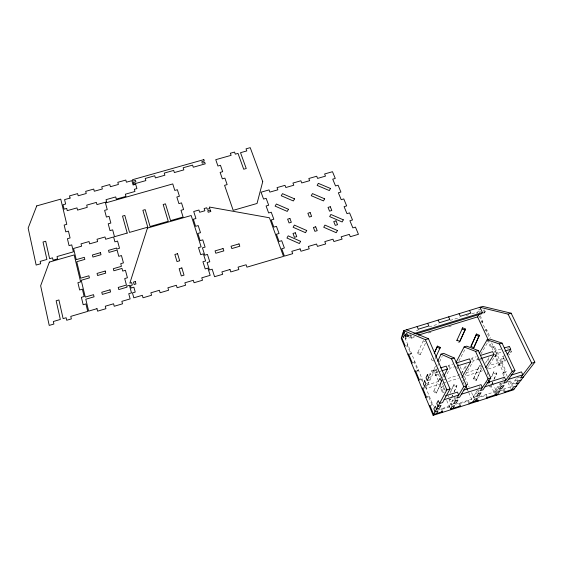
<?xml version="1.0" encoding="UTF-8"?>
<svg xmlns="http://www.w3.org/2000/svg" width="563" height="563" viewBox="0 0 563 563"><rect width="100%" height="100%" fill="white"/><g stroke="black" fill="none" stroke-linecap="round" stroke-linejoin="round"><path stroke-width="0.42" stroke-dasharray="2.81 2.11" d="M405.979 337.624L405.494 339.074L414.551 336.287M405.128 336.21L410.279 334.619L409.906 335.71L411.011 338.342L414.945 337.131M408.808 354.697L410.92 354.043L407.457 345.745L407.83 344.683L405.022 345.548M411.011 338.342L411.391 337.258L410.279 334.619M418.288 329.221L417.88 330.347L414.635 331.347M410.92 354.043L411.3 353.001L408.485 353.874M417.387 353.381L417.788 352.339L420.582 353.62L420.167 354.662L417.387 353.381L423.7 339.834L423.285 340.911L425.361 341.861M415.804 371.545L417.929 370.883L414.403 362.424L414.804 361.411L411.975 362.283M417.929 370.883L418.337 369.891L415.494 370.778M489.099 386.422L490.549 387.091L491.386 385.134M491.942 383.832L492.78 381.883M493.885 379.293L496.77 373.135L493.871 371.812L491.548 376.675M492.597 382.889L490.549 387.091M494.201 379.138L496.77 373.135M488.571 384.135L489.423 382.171M491.823 376.57L493.871 371.812M422.461 381.777L421.483 379.427L421.905 378.456L419.055 379.349M482.343 366.562L479.599 365.31L473.356 379.166L476.235 380.497L481.576 368.265M476.235 380.497L481.724 368.329M434.01 361.038L431.202 359.743L431.652 358.722M473.356 379.166L479.599 365.31M449.112 399.054L450.555 399.737L451.435 397.76M452.019 396.443L452.61 395.127M454.067 391.848L456.931 385.676L454.06 384.339L450.027 393.129M452.8 394.952L450.555 399.737M454.179 391.862L456.931 385.676M448.261 397.063L448.852 395.747M449.95 393.516L454.06 384.339M441.54 379.715L439.407 378.723L439.893 377.752L433.489 391.714L436.346 393.051L441.955 380.694M436.346 393.051L442.11 380.475M429.33 376.07L431.814 370.623L439.802 368.132M422.644 387.998L425.515 387.098L425.072 388.048L422.215 388.949M435.199 375.479L435.671 374.501L438.155 373.719L437.683 374.705L435.199 375.479L433.257 370.911L435.466 366.126M434.833 359.229L435.762 357.245M431.202 359.743L431.786 358.483M437.852 372.037L433.053 373.536L426.092 388.498L447.691 381.714M433.257 370.911L435.734 370.137L436.452 368.61M437.88 365.556L439.309 362.502M439.668 361.742L442.173 356.393M420.167 354.662L425.741 342.67M425.832 397.661L428.696 396.753L429.154 395.831L426.268 396.739M433.489 391.714L433.953 390.771L436.825 392.122M440.456 377.689L438.612 381.411L433.721 369.919L436.198 369.138L441.103 380.63M459.823 341.459L459.281 342.529L457.881 341.903M442.609 377.646L443.363 376.154M448.028 366.886L448.817 365.317L453.771 363.768M441.659 380.504L439.794 384.198L443.06 391.876L442.56 392.812L440.583 388.153L441.075 387.203L443.574 386.415L443.081 387.365L440.583 388.153M476.791 313.521L477.572 311.979M444.946 378.223L450.076 368.216L456.692 366.147M479.542 312.676L480.338 311.135M484.609 312.845L485.236 311.67L484.412 309.91L483.793 311.093L484.609 312.845L483.216 313.274M458.852 361.052L465.144 349.137M482.294 322.648L482.899 321.522L479.824 314.914M461.181 373.705L466.213 364.683M486.066 330.77L486.685 329.665L490.514 337.891M471.245 359.511L472.068 358.054L476.178 356.773M479.127 359.138L473.363 360.932L464.461 376.45L469.197 387.189M462.723 381.186L463.286 380.222L465.777 379.434M449.19 406.282L453.623 398.653M480.83 354.19L488.381 341.291M451.716 405.487L452.518 404.121M454.967 399.962L456.642 397.119M467.248 385.036L467.818 384.072L465.32 384.86M487.108 339.834L490.943 348.124L491.583 347.061L494.377 346.189L498.276 354.57L497.608 355.612L494.814 356.485L498.719 364.93L501.527 364.043L502.21 363.029L506.186 371.566L505.49 372.565L502.668 373.452L504.117 376.577M460.105 406.789L458.88 403.945L459.436 403.038L460.668 405.888M494.377 346.189L493.73 347.251L490.943 348.124M485.405 363.325L488.951 357.575M494.279 352.318L495.208 350.833L501.042 349.011M486.96 368.821L496.538 353.691L501.549 352.128M494.814 356.485L495.475 355.443L498.276 354.57M458.88 403.945L467.818 401.116L468.395 400.202L469.641 403.045M487.868 372.488L487.227 373.48L488.965 377.316M479.057 387.675L479.838 386.464M474.13 398.386L475.96 395.585L473.42 396.394L474.363 398.541M477.825 392.735L479.732 389.821M505.032 355.612L502.886 356.28L498.762 362.544L488.698 365.704M507.615 349.095L508.495 347.751M498.719 364.93L499.395 363.909L502.21 363.029M506.63 358.793L504.934 361.305L502.083 362.199L500.803 359.447L503.646 358.554L504.49 357.287M510.768 350.263L511.436 351.671L509.226 354.95L508.565 353.55M502.668 373.452L503.357 372.46L506.186 371.566M501.408 382.967L500.12 383.375L493.927 392.108L477.34 397.365M502.71 379.729L503.589 378.491M516.313 378.716L510.092 386.992L495.18 391.714L494.511 392.65L495.144 394.058M499.311 387.288L500.57 385.542L498.016 386.345L499.325 389.216M500.993 384.944L502.696 382.566M506.651 382.059L509.487 381.158L510.198 380.187L513.146 386.521M500.148 390.87L503.371 389.842L504.068 388.899L505.363 391.714M429.935 405.557L432.827 404.642L432.356 405.543L428.696 396.753M455.34 397.534L454.038 397.942L454.665 399.413M477.783 390.44L479.078 390.025M519.705 377.189L516.771 378.118L518.122 380.996M454.32 400.166L452.385 400.779L453.63 403.692M477.185 392.939L475.256 393.544L476.537 396.436M517.404 380.215L514.498 381.13L515.166 382.558M452.047 403.157L450.773 403.558L451.385 405.001M515.152 383.178L512.274 384.093L512.935 385.507M437.634 409.948L450.456 405.888L449.928 406.782L440.956 409.625L441.455 408.738L442.659 411.602M455.58 404.262L471.611 399.181L477.135 390.645L478.107 392.826M476.727 398.287L485.63 395.465L486.27 394.536L487.537 397.365M442.56 392.812L444.228 392.284M428.893 374.233L430.385 373.769L431.603 376.654L428.619 377.59M438.647 371.791L441.047 371.038M418.64 380.314L421.483 379.427M509.965 352.135L511.436 351.671M466.27 366.464L465.003 366.865L466.248 369.687M488.846 359.405L487.579 359.799L488.86 362.6M427.233 380.63L430.181 379.701L429.583 378.273M426.599 383.382L428.795 382.692L427.599 379.856M426.606 385.176L442.546 380.18M443.391 379.912L460.168 374.648M466.044 372.812L481.147 368.075M424.537 386.535L427.43 385.627L426.838 384.219M448.521 381.454L458.493 378.322M461.97 377.231L482.582 370.757M488.402 368.934L500.028 365.281L504.181 359.06L502.886 356.28M411.588 363.304L414.403 362.424M484.609 330.312L486.685 329.665M480.851 309.003L478.761 309.636L479.979 312.254M405.24 334.239L407.38 333.585M429.196 326.871L438.88 323.894M450.147 320.431L459.781 317.469M466.192 315.505L469.394 314.52M471.794 313.781L480.584 311.079M483.012 310.34L484.412 309.91M405.578 335.133L407.711 334.478L408.091 333.359L408.844 335.161L408.464 336.273L407.338 333.585L406.965 334.696L405.846 332.029M406.704 335.815L410.518 334.647M483.131 312.317L485.236 311.67M406.76 336.681L411.476 335.224M405.62 337.146L411.799 335.245M428.295 333.022L431.427 332.057M448.634 326.758L451.758 325.794M480.14 322.374L482.899 321.522M406.064 346.175L407.457 345.745M478.986 366.323L481.133 367.301M493.209 372.812L496.102 374.128M473.947 378.195L476.84 379.525M453.525 385.296L456.396 386.626M503.646 358.554L504.934 361.305M479.233 316.061L489.184 337.483M491.626 342.74L507.305 376.471M509.487 381.158L512.048 386.682M495.208 350.833L496.538 353.691M488.086 339.51L492.998 350.109M494.764 353.923L505.173 376.38M508.044 382.558L510.747 388.393M503.371 389.842L504.019 391.25M500.12 383.375L500.788 384.825M496.925 391.391L495.947 389.258L498.48 388.456L496.432 391.32L493.835 385.62M492.428 382.523L493.484 384.846M480.183 357.977L481.203 360.229M495.18 391.714L496.137 393.833M490.64 384.86L495.208 394.93M477.389 357.991L478.409 360.243M472.068 358.054L473.363 360.932M463.243 373.691L460.21 366.823L457.74 367.597L457.198 368.596L456.206 366.33M471.604 392.65L474.004 398.104M457.67 363.29L458.338 364.803M467.381 389.54L468.409 391.883M468.747 392.657L472.864 402.024M463.06 381.96L464.081 384.276M467.818 401.116L469.049 403.945M448.817 365.317L450.076 368.216M442.307 373.966L443.222 376.098M442.293 383.41L445.572 391.081M448.915 398.928L451.596 405.205M435.734 370.137L437.683 374.705M443.081 387.365L445.066 392.024M446.733 400.511L450.407 409.146M431.814 370.623L433.053 373.536M404.945 337.751L422.89 380.813M425.515 387.098L433.454 406.148"/><path stroke-width="0.84" d="M404.663 346.604L405.022 345.548L401.602 337.293M408.112 354.915L408.485 353.874L411.975 362.283L411.588 363.304M415.1 371.77L415.494 370.778L419.055 379.349L418.64 380.314M437.036 347.181L437.5 346.125L440.301 347.399L439.83 348.455L437.036 347.181L434.713 352.192M473.504 348.208L479.373 335.295L476.544 334.028L470.957 346.301M479.373 335.295L473.814 347.772L470.978 346.491L476.544 334.028M422.215 388.949L422.644 387.998L426.268 396.739L425.832 397.661M459.851 341.291L465.446 329.074L462.645 327.821L462.103 328.933L464.897 330.178M465.446 329.074L459.823 341.459L457.008 340.193M456.762 340.643L462.645 327.821M437.683 361.333L440.998 354.148L443.609 353.339L454.292 358.019L466.488 385.739L459.633 397.175L456.994 398.006L463.743 386.605L466.488 385.739M435.924 356.865L440.301 347.399M434.214 353.212L437.5 346.125M443.918 376.028L447.451 369.039L446.192 366.14L440.604 367.885M429.478 406.458L429.935 405.557L433.63 414.467L442.659 411.602L442.159 412.482L441.561 411.053M418.492 335.076L477.593 316.885L478.782 314.583M456.016 362.502L464.123 346.963L466.72 346.161L478.247 350.552L490.774 378.083L482.991 389.786L480.366 390.616L488.051 378.941L490.774 378.083M511.141 313.204L482.765 306.406L403.741 330.657L401.25 338.37L433.158 415.339L513.519 389.842L534.85 362.206L511.141 313.204L508.108 314.14L479.972 307.264L482.428 312.528L481.815 313.711L415.966 333.965M433.158 415.339L446.888 389.906L450.055 388.906L428.478 338.715L406.592 329.784M436.536 413.545L437.993 410.884L435.058 411.813L433.855 408.914L435.298 406.183L436.522 409.111L439.485 408.168L441.005 405.402L438.014 406.345L436.775 403.397L438.281 400.553L439.534 403.53L442.56 402.573L450.055 388.906M461.97 377.231L470.752 361.756L469.465 358.87L456.248 362.994M479.24 353.451L487.136 339.813L489.719 339.01L502.069 343.127L514.934 370.468L506.221 382.439L503.618 383.269L512.224 371.327L514.934 370.468M451.674 408.745L451.139 409.632L450.534 408.203M452.941 408.344L454.559 405.634L452.005 406.444L450.407 409.146L460.668 405.888L460.105 406.789M485.792 367.498L493.934 354.507L492.611 351.643L480.288 355.492M469.049 403.945L469.641 403.045L478.599 400.202L477.98 401.116L477.354 399.702M472.864 402.024L474.679 399.258L477.227 398.449L475.383 401.222M507.193 354.549L510.732 349.257L509.381 346.407L504.378 347.969M495.208 394.93L497.249 392.101L499.775 391.299L497.713 394.135L487.537 397.365L486.889 398.287L486.263 396.88M496.46 394.536L495.785 395.465L495.144 394.058M511.394 389.8L513.597 386.922L516.475 386.007M534.85 362.206L531.739 363.184L520.458 377.942L523.428 376.999M521.064 380.067L518.122 380.996L515.835 383.987L518.748 383.065M514.251 388.892L505.363 391.714L504.659 392.65L504.019 391.25M445.298 395.923L457.438 392.094L458.732 395.078L444.144 399.688M463.44 390.194L481.013 384.649L482.343 387.618L461.393 394.234M486.988 382.77L504.462 377.252L505.827 380.194L484.989 386.781M511.084 375.162L521.458 371.89L522.844 374.824L508.466 379.363M441.849 370.785L447.451 369.039M457.522 365.887L470.752 361.756M481.597 358.364L493.934 354.507M504.884 351.08L510.732 349.257M440.998 354.148L451.589 358.863L454.292 358.019M464.123 346.963L475.559 351.389L478.247 350.552M487.136 339.813L499.395 343.965L502.069 343.127M413.861 333.613L482.428 312.528M403.382 331.783L404.121 333.563L404.487 332.444L403.741 330.657L425.389 339.665L428.478 338.715M475.96 335.126L478.768 336.385M508.108 314.14L531.739 363.184M499.395 343.965L512.224 371.327M477.593 316.885L487.734 338.75M469.556 310.459L470.774 313.098L460.323 316.307L459.126 313.661M475.559 351.389L488.051 378.941M488.529 380.208L489.585 382.53M448.669 316.87L449.851 319.524L439.358 322.747L438.183 320.087M466.009 386.422L467.381 389.54M451.589 358.863L463.743 386.605M427.676 323.31L428.83 325.977L418.288 329.221L417.148 326.54M425.389 339.665L446.888 389.906M403.017 332.895L404.135 335.569L403.411 337.765L402.306 335.112M262.738 181.617L257.038 203.475L233.188 210.344L224.574 185.333L227.142 184.601L224.897 178.119L222.343 178.844L220.126 172.405L222.674 171.68L220.464 165.297L217.93 166.015L215.749 159.674L231.104 155.346L230.358 153.256L234.553 152.073L235.299 154.163L238.008 153.403L243.709 169.238L246.242 168.52L240.521 152.693L246.798 150.919L246.038 148.836L250.218 147.661L262.738 181.617M147.443 228.078L129.849 283.14L131.665 282.612L132.326 285.04L130.503 285.575L131.158 288.01L133.895 287.207L135.219 292.098L132.474 292.901L133.797 297.827L142.348 295.308L143.023 297.778L151.574 295.258L150.884 292.795L159.399 290.29L160.103 292.746L168.618 290.234L167.901 287.784L176.388 285.286L177.113 287.735L185.6 285.23L184.861 282.795L193.32 280.304L194.066 282.739L202.518 280.247L201.758 277.819L210.182 275.342L207.895 268.129L205.199 268.917L202.933 261.753L205.622 260.972L203.37 253.871L200.695 254.652L198.472 247.614L201.132 246.833L191.188 215.516L147.443 228.078M405.24 334.239L404.867 335.351L405.62 337.146L405.993 336.034L405.24 334.239M49.361 262.084L40.642 285.779L49.22 325.414L53.893 324.035L53.337 321.508L60.325 319.453L56.152 300.762L58.911 299.952L63.119 318.63L66.131 317.743L66.701 320.263L71.36 318.89L70.776 316.378L87.729 311.388L85.928 303.921L83.162 304.731L81.396 297.32L84.154 296.511L82.388 289.171L79.643 289.973L77.905 282.689L80.636 281.894L74.161 254.948L49.361 262.084M36.736 205.896L28.15 228.071L36.152 265.053L40.67 263.751L40.156 261.394L46.912 259.452L43.02 242.013L45.694 241.253L49.614 258.67L52.528 257.84L53.056 260.183L57.56 258.889L57.025 256.545L73.408 251.83L71.74 244.863L69.059 245.637L67.412 238.719L70.079 237.959L68.433 231.104L65.772 231.865L64.154 225.066L66.793 224.313L60.748 199.14L36.736 205.896M424.678 380.771L423.362 383.713L424.537 386.535L425.867 383.614L424.678 380.771M427.401 374.698L426.029 377.766L427.233 380.63L428.619 377.59L427.401 374.698M337.441 230.527L336.245 232.709L323.732 227.269L324.935 225.101L337.441 230.527M343.317 219.816L342.135 221.97L329.672 216.6L330.861 214.461L343.317 219.816M300.614 241.337L299.368 243.54L286.947 238.036L288.2 235.848L300.614 241.337M306.729 230.52L305.498 232.695L293.126 227.262L294.372 225.101L306.729 230.52M324.661 198.809L323.472 200.914L311.24 195.692L312.444 193.609L324.661 198.809M330.495 188.485L329.32 190.561L317.145 185.41L318.327 183.348L330.495 188.485M288.488 209.288L287.25 211.406L275.117 206.128L276.363 204.024L288.488 209.288M294.562 198.859L293.337 200.956L281.247 195.748L282.478 193.665L294.562 198.859M455.298 400.877L453.63 403.692L456.213 402.869L457.909 400.054L455.298 400.877M478.43 393.558L476.537 396.436L479.106 395.62L481.027 392.735L478.43 393.558M501.45 386.274L499.325 389.216L501.879 388.407L504.033 385.458L501.45 386.274M96.977 308.665L88.651 311.114L85.787 299.234L94.063 296.814L93.535 294.667L85.273 297.081L81.22 280.275L89.404 277.89L88.891 275.793L80.713 278.164L76.751 261.718L84.851 259.381L84.344 257.326L76.251 259.656L73.556 248.473L81.6 246.165L81.03 243.849L89.038 241.548L89.623 243.856L97.631 241.562L97.04 239.254L105.028 236.967L105.626 239.261L113.613 236.974L114.908 241.837L117.576 241.07L119.511 248.276L116.83 249.05L116.562 248.03L108.525 250.352L109.06 252.393L117.104 250.071L118.772 256.334L121.46 255.553L123.431 262.893L120.735 263.674L121.439 266.327L113.325 268.692L113.874 270.775L121.995 268.417L122.713 271.084L125.422 270.296L127.421 277.763L124.704 278.558L126.429 285.033L118.23 287.433L118.786 289.572L126.999 287.165L126.717 286.095L129.448 285.3L131.489 292.901L128.744 293.703L130.13 298.904L121.861 301.339L122.516 303.816L114.219 306.265L113.585 303.774L105.288 306.216L105.914 308.707L97.589 311.163L96.977 308.665M229.978 269.515L221.892 271.894L222.674 274.308L214.559 276.7L212.167 269.198L209.471 269.994L207.1 262.555L209.788 261.767L207.43 254.406L204.756 255.187L202.434 247.875L205.094 247.101L202.779 239.859L200.125 240.633L197.845 233.448L200.484 232.688L198.211 225.573L195.579 226.326L193.334 219.267L195.952 218.514L193.714 211.519L198.929 210.027L199.654 212.265L204.869 210.766L204.144 208.528L206.741 207.782L207.233 209.274L209.837 208.528L209.345 207.036L269.438 217.775L283.52 256.383L246.932 267.165L246.115 264.765L238.058 267.136L238.86 269.536L230.774 271.922L229.978 269.515M300.079 248.881L291.817 251.316L292.697 253.681L284.414 256.116L281.725 248.769L284.378 247.987L281.704 240.711L279.065 241.485L276.426 234.257L279.058 233.49L276.433 226.333L273.808 227.1L271.211 219.999L273.829 219.239L271.246 212.209L268.642 212.962L266.095 205.981L268.685 205.235L266.144 198.324L263.568 199.063L261.056 192.201L269.051 189.907L269.867 192.103L277.855 189.808L277.031 187.62L284.991 185.333L285.828 187.521L293.787 185.234L292.943 183.052L300.881 180.779L301.733 182.954L309.664 180.674L308.805 178.506L316.716 176.233L317.588 178.401L325.491 176.128L324.605 173.974L332.487 171.708L335.274 178.429L332.733 179.161L335.534 185.945L338.089 185.206L340.925 192.046L338.363 192.785L341.213 199.682L343.782 198.936L346.667 205.889L344.084 206.642L346.984 213.659L349.574 212.898L352.508 219.971L349.904 220.738L352.853 227.874L355.464 227.107L358.455 234.307L350.285 236.713L349.334 234.384L341.164 236.791L342.1 239.12L333.908 241.534L332.972 239.198L324.774 241.611L325.695 243.955L317.469 246.383L316.561 244.032L308.327 246.453L309.228 248.811L300.966 251.239L300.079 248.881M295.301 232.786L292.999 233.455L294.449 237.319L296.757 236.643L295.301 232.786M315.702 226.819L313.408 227.487L314.907 231.33L317.201 230.654L315.702 226.819M336.012 220.879L333.732 221.548L335.266 225.362L337.554 224.693L336.012 220.879M135.303 281.549L133.487 282.077L134.142 284.505L135.964 283.97L135.303 281.549M181.849 267.925L179.154 268.713L181.314 275.926L184.024 275.131L181.849 267.925M110.01 289.839L101.776 292.253L102.318 294.393L110.559 291.979L110.01 289.839M105.197 271.049L97.047 273.421L97.575 275.518L105.731 273.146L105.197 271.049M289.91 218.486L287.623 219.148L289.051 222.941L291.338 222.279L289.91 218.486M310.143 212.603L307.877 213.264L309.34 217.036L311.62 216.375L310.143 212.603M330.291 206.741L328.032 207.402L329.545 211.153L331.811 210.492L330.291 206.741M177.549 253.695L174.875 254.476L177 261.563L179.688 260.782L177.549 253.695M223.061 248.557L215.066 250.887L215.826 253.237L223.835 250.901L223.061 248.557M239.008 243.899L231.041 246.228L231.822 248.564L239.803 246.235L239.008 243.899M127.196 233.068L114.5 236.713L112.663 229.859L110.017 230.619L108.209 223.807L110.848 223.054L109.039 216.305L106.414 217.058L104.634 210.358L107.252 209.619L105.478 202.976L172.764 183.918L174.797 190.435L177.373 189.703L179.435 196.262L176.845 197.001L178.914 203.616L181.511 202.877L183.608 209.542L180.997 210.288L183.095 217.015L170.547 220.619L165.452 203.848L163.171 204.496L168.253 221.28L150.082 226.502L145.177 209.626L142.889 210.281L147.773 227.163L129.518 232.406L124.817 215.432L122.516 216.086L127.196 233.068M210.33 210.013L207.726 210.766L208.211 212.258L210.822 211.505L210.33 210.013M100.481 252.667L92.416 254.997L92.937 257.052L101.002 254.715L100.481 252.667M203.827 159.632L132.495 179.717L132.91 181.145L135.479 180.427L135.894 181.856L133.325 182.581L133.734 184.017L145.852 180.603L145.219 178.457L154.734 175.776L155.381 177.915L164.882 175.234L164.227 173.094L173.7 170.427L174.368 172.559L183.841 169.885L183.151 167.767L192.588 165.107L193.285 167.225L205.249 163.847L204.77 162.44L202.244 163.157L201.772 161.75L204.299 161.032L203.827 159.632M70.072 198.07L64.576 199.619L65.639 204.01L63.021 204.749L64.091 209.162L66.708 208.423L67.243 210.639L76.983 207.888L77.532 210.105L87.258 207.346L86.695 205.136L96.386 202.399L96.963 204.601L106.646 201.857L106.055 199.661L115.711 196.93L116.309 199.119L125.957 196.388L125.345 194.207L134.958 191.483L134.332 189.309L136.915 188.584L135.662 184.256L133.086 184.981L131.848 180.674L126.422 182.201L125.809 180.054L117.815 182.306L118.413 184.453L110.39 186.719L109.799 184.558L101.776 186.817L102.353 188.978L94.302 191.244L93.739 189.077L85.682 191.343L86.245 193.517L78.166 195.79L77.617 193.616L69.538 195.889L70.072 198.07"/></g></svg>
